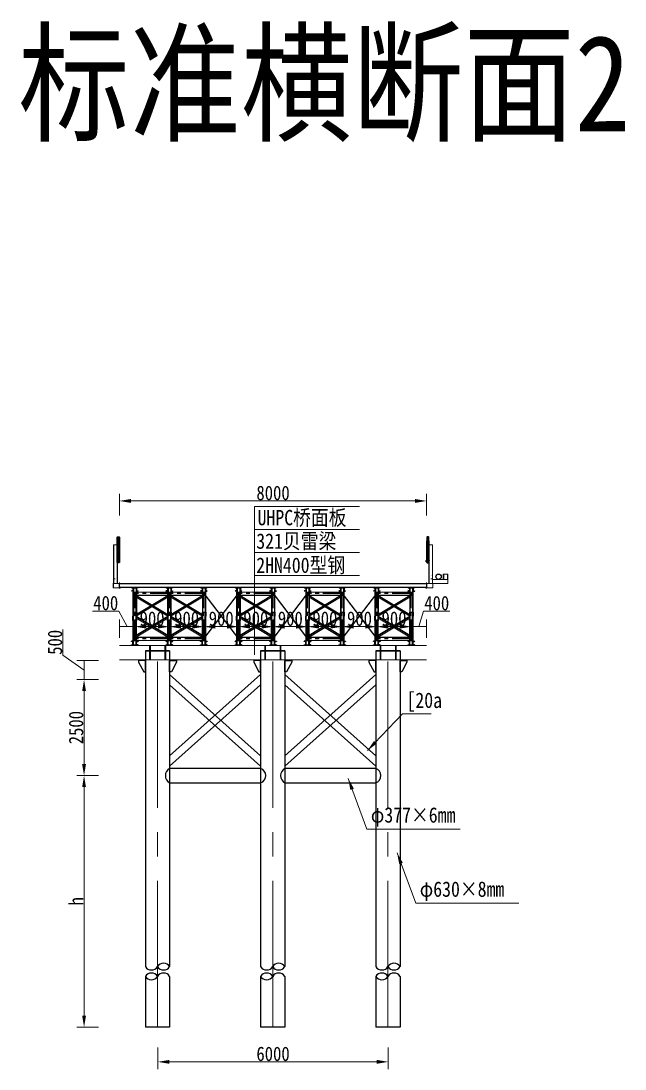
# Model space of a CAD drawing. Header units: millimetres. Extents: x -724662 to -98163, y -2532159 to 119496.
# Drawn here: x -104484.2 to -104326.9, y 114784.7 to 115057.7 of the extents above; entities that cross this region are included whole.
import ezdxf

# ---------------------------------------------------------------- set-up
doc = ezdxf.new("R2010")
doc.units = ezdxf.units.MM
doc.header["$LTSCALE"] = 20
for name, pattern in [('CENTER', [2, 1.25, -0.25, 0.25, -0.25]), ('CENTER2', [28.575, 19.05, -3.175, 3.175, -3.175]), ('DASHED', [19.05, 12.7, -6.35])]:
    doc.linetypes.add(name, pattern=pattern)
doc.layers.get('0').update_dxf_attribs({"lineweight": 25})
for name, color, linetype, lineweight in [('6标注线', 3, 'Continuous', 13), ('中心线', 3, 'CENTER2', 13), ('文本', 7, 'Continuous', 13), ('标注', 1, 'Continuous', 13), ('栈桥', 4, 'Continuous', 25), ('粗实线', 7, 'Continuous', 25), ('粗实线层', 7, 'Continuous', 35), ('细实线', 1, 'Continuous', 13), ('虚线', 6, 'DASHED', 15)]:
    doc.layers.add(name, color=color, linetype=linetype, lineweight=lineweight)
for name, color, linetype in [('中线轴线', 2, 'CENTER'), ('点划线', 6, 'CENTER'), ('钢构CAD-H形钢', 152, 'Continuous'), ('钢构CAD-工字钢', 6, 'Continuous')]:
    doc.layers.add(name, color=color, linetype=linetype)
doc.styles.get("Standard").update_dxf_attribs({"font": 'simsun.ttf', "width": 0.85})
doc.dimstyles.new('100-1.5', dxfattribs={"dimscale": 1.5, "dimtxt": 2.5, "dimasz": 2, "dimexe": 1.25, "dimexo": 1.25, "dimgap": 0.125, "dimtad": 1, "dimdec": 0, "dimlfac": 100, "dimdsep": 46, "dimtxsty": 'Standard', "dimcen": 0.001, "dimclrd": 256, "dimclre": 256, "dimclrt": 7, "dimadec": 4, "dimazin": 2, "dimtfac": 1, "dimtdec": 0, "dimtmove": 1, "dimatfit": 2, "dimfxlon": 1, "dimlwd": -1, "dimlwe": -1, "dimarcsym": 0})

# ---------------------------------------------------------------- blocks, each defined once
blk = doc.blocks.new('贝雷梁侧面')
at = {"layer": '粗实线', "ltscale": 0.05}
for p, q in [((-528, 8040), (-240, 8040)), ((-528, 8040), (-528, 8040)), ((-240, 7440), (-528, 7440)), ((-528, 7440), (-528, 7440)), ((-480, 7992), (-336, 7992)), ((-336, 7488), (-480, 7488)), ((-288, 7944), (-288, 7536)), ((-240, 8040), (-240, 7440)), ((240, 7980), (-240, 7980)), ((-240, 7440), (-240, 3540)), ((-204, 7980), (-204, 3540)), ((204, 7320), (-204, 7320)), ((204, 6840), (-204, 6840)), ((204, 7980), (204, 3540)), ((528, 8040), (240, 8040)), ((240, 8040), (240, 7440)), ((528, 8040), (240, 8040)), ((240, 7440), (528, 7440)), ((240, 7440), (240, 3540)), ((288, 7944), (288, 7536)), ((480, 7992), (336, 7992)), ((480, 7992), (336, 7992)), ((336, 7488), (480, 7488)), ((528, 8040), (528, 8040)), ((528, 8040), (528, 8040)), ((528, 7440), (528, 7440)), ((-300, 4200), (-300, 3540)), ((-240, 4200), (-300, 4200)), ((-300, 2880), (-300, 3540)), ((-240, -360), (-240, 3540)), ((204, 4200), (-204, 4200)), ((-204, -900), (-204, 3540)), ((204, -900), (204, 3540)), ((300, 4200), (240, 4200)), ((240, -360), (240, 3540)), ((300, 4200), (300, 3540)), ((300, 2880), (300, 3540)), ((-240, 2880), (-300, 2880)), ((204, 2880), (-204, 2880)), ((300, 2880), (240, 2880)), ((204, 180), (-204, 180)), ((-240, -360), (-528, -360)), ((-528, -360), (-528, -360)), ((528, -960), (-528, -960)), ((-528, -960), (-240, -960)), ((-528, -960), (-528, -960)), ((528, -960), (-528, -960)), ((-528, -960), (-240, -960)), ((-528, -960), (-528, -960)), ((-336, -408), (-480, -408)), ((-480, -912), (-336, -912)), ((-480, -912), (-336, -912)), ((-288, -864), (-288, -456)), ((-240, -960), (-240, -360)), ((240, -900), (-240, -900)), ((240, -900), (-240, -900)), ((204, -240), (-204, -240)), ((240, -360), (528, -360)), ((240, -960), (240, -360)), ((288, -864), (288, -456)), ((336, -408), (480, -408)), ((480, -912), (336, -912)), ((480, -912), (336, -912)), ((528, -360), (528, -360)), ((528, -960), (528, -960)), ((528, -960), (528, -960))]:
    blk.add_line(p, q, dxfattribs=at)
for centre in [(0, 7080), (0, 0)]:
    blk.add_circle(centre, 120, dxfattribs=at)
for centre, start, end in [((-480, 8040), 180, 270), ((-480, 7440), 90, 180), ((-336, 7944), 0, 90), ((-336, 7536), 270, 0), ((336, 7944), 90, 180), ((336, 7944), 90, 180), ((336, 7536), 180, 270), ((480, 8040), 270, 0), ((480, 8040), 270, 0), ((480, 7440), 0, 90), ((-480, -360), 180, 270), ((-480, -960), 90, 180), ((-480, -960), 90, 180), ((-336, -456), 0, 90), ((-336, -864), 270, 0), ((-336, -864), 270, 0), ((336, -456), 90, 180), ((336, -864), 180, 270), ((336, -864), 180, 270), ((480, -360), 270, 0), ((480, -960), 0, 90), ((480, -960), 0, 90)]:
    blk.add_arc(centre, 48, start, end, dxfattribs=at)
blk = doc.blocks.new('*U847')
at = {"layer": '点划线', "xscale": -0.001666666663368233, "yscale": 0.001666666663368233, "zscale": 0.001666666663368233}
blk.add_blockref('贝雷梁侧面', (0, -5.9), dxfattribs=at)
blk = doc.blocks.new('*U846')
at = {"color": 0, "linetype": 'ByBlock', "lineweight": -2, "transparency": 16777216}
for p in [(0, 0), (9, 0), (18, 0), (27, 0), (36, 0), (45, 0), (54, 0), (63, 0), (72, 0)]:
    blk.add_blockref('*U847', p, dxfattribs=at)
blk = doc.blocks.new('90花架')
at = {"layer": '中线轴线', "color": 3, "ltscale": 2}
for p, q in [((91345.5, 13597.7), (91435.5, 13597.7)), ((91345.5, 13479.7), (91345.5, 13597.7)), ((91435.5, 13479.7), (91435.5, 13597.7)), ((91345.5, 13479.7), (91435.5, 13479.7))]:
    blk.add_line(p, q, dxfattribs=at)
at = {"layer": '细实线'}
blk.add_line((91440.5, 13601.7), (91340.5, 13601.7), dxfattribs=at)
at = {"layer": '细实线', "color": 0}
for p, q in [((91440.5, 13601.7), (91340.5, 13601.7)), ((91340.5, 13592.7), (91340.5, 13601.7)), ((91440.5, 13593.7), (91340.5, 13593.7)), ((91440.5, 13592.7), (91340.5, 13592.7)), ((91340.5, 13484.7), (91340.5, 13592.7)), ((91348.5, 13484.7), (91348.5, 13592.7)), ((91349.5, 13543.7), (91431.5, 13592.7)), ((91349.5, 13484.7), (91349.5, 13592.7)), ((91431.5, 13543.7), (91349.5, 13592.7)), ((91431.5, 13484.7), (91431.5, 13592.7)), ((91432.5, 13484.7), (91432.5, 13592.7)), ((91440.5, 13592.7), (91440.5, 13601.7)), ((91440.5, 13484.7), (91440.5, 13592.7)), ((91349.5, 13540.4), (91431.5, 13589.7)), ((91431.5, 13540.4), (91349.5, 13589.7)), ((91349.5, 13538.7), (91431.5, 13588.1)), ((91431.5, 13538.7), (91349.5, 13588.1)), ((91349.5, 13538.7), (91431.5, 13489.4)), ((91431.5, 13538.7), (91349.5, 13489.4)), ((91349.5, 13537.1), (91431.5, 13487.7)), ((91431.5, 13537.1), (91349.5, 13487.7)), ((91349.5, 13533.7), (91431.5, 13484.7)), ((91431.5, 13533.7), (91349.5, 13484.7)), ((91440.5, 13484.7), (91340.5, 13484.7)), ((91340.5, 13475.7), (91340.5, 13484.7)), ((91440.5, 13483.7), (91340.5, 13483.7)), ((91440.5, 13475.7), (91440.5, 13484.7)), ((91440.5, 13475.7), (91340.5, 13475.7))]:
    blk.add_line(p, q, dxfattribs=at)
at = {"layer": '细实线', "color": 0, "extrusion": (0, 0, -1)}
for centre in [(91345.5, 13597.7), (91435.5, 13597.7), (91345.5, 13479.7), (91435.5, 13479.7)]:
    blk.add_ellipse(centre, major_axis=(-1.41, 1.41), ratio=1, start_param=5.497787, end_param=11.780972, dxfattribs=at)
blk = doc.blocks.new('*D848')
at = {"layer": 'Defpoints', "color": 0, "transparency": 16777216}
for p in [(-104458.69, 114891.16), (-104467.81, 114886.16), (-104444.59, 114886.16)]:
    blk.add_point(p, dxfattribs=at)
at = {"layer": '标注', "transparency": 16777216}
for p, q in [((-104473.31, 114892.51), (-104473.31, 114899.22)), ((-104467.81, 114888.66), (-104473.31, 114892.51)), ((-104464.06, 114891.16), (-104469.69, 114891.16)), ((-104467.81, 114891.16), (-104467.81, 114886.16)), ((-104467.81, 114891.16), (-104467.81, 114886.16))]:
    blk.add_line(p, q, dxfattribs=at)
at = {"layer": '标注', "linetype": 'ByBlock', "transparency": 16777216}
blk.add_line((-104464.06, 114886.16), (-104469.69, 114886.16), dxfattribs=at)
at = {"layer": '标注', "color": 7, "transparency": 16777216, "insert": (-104475.38, 114895.87), "char_height": 3.75, "attachment_point": 5, "rotation": 90}
blk.add_mtext('500', dxfattribs=at)
blk = doc.blocks.new('*D849')
at = {"layer": 'Defpoints', "color": 0, "transparency": 16777216}
for p in [(-104444.59, 114886.16), (-104467.81, 114861.16), (-104444.59, 114861.16)]:
    blk.add_point(p, dxfattribs=at)
at = {"layer": '标注', "transparency": 16777216}
for p, q in [((-104464.06, 114886.16), (-104469.69, 114886.16)), ((-104467.81, 114883.16), (-104467.81, 114864.16))]:
    blk.add_line(p, q, dxfattribs=at)
at = {"layer": '标注', "linetype": 'ByBlock', "transparency": 16777216}
blk.add_line((-104464.06, 114861.16), (-104469.69, 114861.16), dxfattribs=at)
at = {"layer": '标注', "transparency": 16777216}
for points in [[(-104468.31, 114883.16), (-104467.31, 114883.16), (-104467.81, 114886.16)], [(-104468.31, 114864.16), (-104467.31, 114864.16), (-104467.81, 114861.16)]]:
    blk.add_solid(points, dxfattribs=at)
at = {"layer": '标注', "color": 7, "transparency": 16777216, "insert": (-104469.88, 114873.66), "char_height": 3.75, "attachment_point": 5, "rotation": 90}
blk.add_mtext('2500', dxfattribs=at)
blk = doc.blocks.new('*D850')
at = {"layer": 'Defpoints', "color": 0, "transparency": 16777216}
for p in [(-104444.59, 114861.16), (-104467.81, 114795.66), (-104444.59, 114795.66)]:
    blk.add_point(p, dxfattribs=at)
at = {"layer": '标注', "transparency": 16777216}
for p, q in [((-104464.06, 114861.16), (-104469.69, 114861.16)), ((-104467.81, 114858.16), (-104467.81, 114798.66))]:
    blk.add_line(p, q, dxfattribs=at)
at = {"layer": '标注', "linetype": 'ByBlock', "transparency": 16777216}
blk.add_line((-104464.06, 114795.66), (-104469.69, 114795.66), dxfattribs=at)
at = {"layer": '标注', "transparency": 16777216}
for points in [[(-104468.31, 114858.16), (-104467.31, 114858.16), (-104467.81, 114861.16)], [(-104468.31, 114798.66), (-104467.31, 114798.66), (-104467.81, 114795.66)]]:
    blk.add_solid(points, dxfattribs=at)
at = {"layer": '标注', "color": 7, "transparency": 16777216, "insert": (-104469.88, 114828.41), "char_height": 3.75, "attachment_point": 5, "rotation": 90}
blk.add_mtext('h', dxfattribs=at)
blk = doc.blocks.new('*D851')
at = {"layer": 'Defpoints', "color": 0, "transparency": 16777216}
for p in [(-104448.6, 114794.06), (-104388.6, 114794.06), (-104388.6, 114786.62)]:
    blk.add_point(p, dxfattribs=at)
at = {"layer": '标注', "transparency": 16777216}
for p, q in [((-104448.6, 114790.37), (-104448.6, 114784.75)), ((-104445.6, 114786.62), (-104391.6, 114786.62))]:
    blk.add_line(p, q, dxfattribs=at)
at = {"layer": '标注', "linetype": 'ByBlock', "transparency": 16777216}
blk.add_line((-104388.6, 114790.37), (-104388.6, 114784.75), dxfattribs=at)
at = {"layer": '标注', "transparency": 16777216}
for points in [[(-104445.6, 114787.12), (-104445.6, 114786.12), (-104448.6, 114786.62)], [(-104391.6, 114787.12), (-104391.6, 114786.12), (-104388.6, 114786.62)]]:
    blk.add_solid(points, dxfattribs=at)
at = {"layer": '标注', "color": 7, "transparency": 16777216, "insert": (-104418.6, 114788.69), "char_height": 3.75, "attachment_point": 5}
blk.add_mtext('6000', dxfattribs=at)
blk = doc.blocks.new('*D852')
at = {"layer": 'Defpoints', "color": 0, "transparency": 16777216}
for p in [(-104378.6, 114932.69), (-104458.6, 114911.16), (-104378.6, 114911.16)]:
    blk.add_point(p, dxfattribs=at)
at = {"layer": '标注', "transparency": 16777216}
for p, q in [((-104458.6, 114928.94), (-104458.6, 114934.56)), ((-104455.6, 114932.69), (-104381.6, 114932.69))]:
    blk.add_line(p, q, dxfattribs=at)
at = {"layer": '标注', "linetype": 'ByBlock', "transparency": 16777216}
blk.add_line((-104378.6, 114928.94), (-104378.6, 114934.56), dxfattribs=at)
at = {"layer": '标注', "transparency": 16777216}
for points in [[(-104455.6, 114933.19), (-104455.6, 114932.19), (-104458.6, 114932.69)], [(-104381.6, 114933.19), (-104381.6, 114932.19), (-104378.6, 114932.69)]]:
    blk.add_solid(points, dxfattribs=at)
at = {"layer": '标注', "color": 7, "transparency": 16777216, "insert": (-104418.6, 114934.75), "char_height": 3.75, "attachment_point": 5}
blk.add_mtext('8000', dxfattribs=at)
blk = doc.blocks.new('A$Ca5bab6b4')
at = {"layer": '粗实线层'}
for p, q in [((5, 644), (0, 494)), ((5, 656), (5, 644)), ((41, 660), (9, 660)), ((45, 644), (45, 656)), ((50, 494), (45, 644)), ((0, 494), (0, 6)), ((50, 6), (50, 494)), ((6, 0), (44, 0))]:
    blk.add_line(p, q, dxfattribs=at)
for centre in [(25, 610), (25, 370), (25, 80)]:
    blk.add_circle(centre, 5.5, dxfattribs=at)
for centre, radius, start, end in [((9, 656), 4, 90, 180), ((41, 656), 4, 0, 90), ((6, 6), 6, 180, 270), ((5, 5), 5, 180, 270), ((44, 6), 6, 270, 0), ((45, 5), 5, 270, 0)]:
    blk.add_arc(centre, radius, start, end, dxfattribs=at)
at = {"layer": '虚线'}
for p, q in [((7, 644), (7, 656)), ((9, 658), (41, 658)), ((41, 642), (9, 642)), ((41, 640), (9, 640)), ((10, 450), (10, 640)), ((40, 640), (40, 450)), ((43, 656), (43, 644)), ((2, 405), (2, 445)), ((5, 450), (45, 450)), ((5, 447), (45, 447)), ((45, 402), (5, 402)), ((45, 400), (5, 400)), ((10, 50), (10, 400)), ((40, 400), (40, 50)), ((47, 445), (47, 405)), ((0, 5), (0, 6)), ((2, 5), (2, 45)), ((5, 50), (45, 50)), ((5, 47), (45, 47)), ((45, 2), (5, 2)), ((47, 45), (47, 5)), ((50, 6), (50, 5)), ((6, 0), (5, 0)), ((45, 0), (44, 0))]:
    blk.add_line(p, q, dxfattribs=at)
for centre, radius, start, end in [((9, 644), 4, 180, 270), ((9, 656), 2, 90, 180), ((9, 644), 2, 180, 270), ((41, 656), 2, 0, 90), ((41, 644), 2, 270, 0), ((41, 644), 4, 270, 0), ((5, 445), 5, 90, 180), ((5, 405), 5, 180, 270), ((5, 445), 2.5, 90, 180), ((5, 405), 2.5, 180, 270), ((45, 445), 5, 0, 90), ((45, 445), 2.5, 0, 90), ((45, 405), 5, 270, 0), ((45, 405), 2.5, 270, 0), ((5, 45), 5, 90, 180), ((5, 45), 2.5, 90, 180), ((5, 5), 2.5, 180, 270), ((45, 45), 5, 0, 90), ((45, 45), 2.5, 0, 90), ((45, 5), 2.5, 270, 0)]:
    blk.add_arc(centre, radius, start, end, dxfattribs=at)
blk = doc.blocks.new('A$C3fd06f41')
at = {"layer": '粗实线层'}
for p, q in [((0, 80), (0, 40)), ((6, 80), (0, 80)), ((6, 40), (0, 40)), ((6, 80), (6, 40)), ((6, 40), (6, 34)), ((6, 40), (50, 40)), ((6, 34), (50, 34)), ((50, 40), (50, 34)), ((56, 34), (50, 34)), ((50, 34), (50, 0)), ((56, 0), (50, 0)), ((56, 34), (56, 0))]:
    blk.add_line(p, q, dxfattribs=at)
for centre, radius, start, end in [((6, 40), 6.1, 180, 270), ((6, 40), 0.1, 180, 270), ((50, 34), 6.1, 0, 90), ((50, 34), 0.1, 0, 90)]:
    blk.add_arc(centre, radius, start, end, dxfattribs=at)
at = {"layer": '虚线'}
for p, q in [((6, 40), (0, 40)), ((6, 40), (6, 34)), ((50, 40), (50, 34)), ((56, 34), (50, 34)), ((56, 23), (50, 23)), ((50, 11), (56, 11))]:
    blk.add_line(p, q, dxfattribs=at)
blk = doc.blocks.new('uhpc护栏')
at = {"layer": '标注'}
for p, q in [((-43136.38, 136691.41), (-43136.32, 136691.41)), ((-43136.38, 136691.04), (-43136.38, 136691.41)), ((-43136.32, 136691.04), (-43136.32, 136691.41)), ((-43135.8, 136691.61), (-43135.8, 136691.55)), ((-43135.8, 136691.61), (-43134.8, 136691.61)), ((-43135.8, 136691.55), (-43134.8, 136691.55)), ((-43135.8, 136691.55), (-43135.8, 136681.55)), ((-43135.8, 136691.55), (-43135.78, 136691.55)), ((-43135.78, 136691.55), (-43135.78, 136681.55)), ((-43135.74, 136691.55), (-43135.74, 136681.55)), ((-43134.85, 136691.55), (-43134.85, 136683.68)), ((-43134.82, 136691.55), (-43134.82, 136683.68)), ((-43134.82, 136691.55), (-43134.8, 136691.55)), ((-43134.8, 136691.61), (-43134.8, 136691.55)), ((-43134.8, 136691.55), (-43134.8, 136683.68)), ((-43135.8, 136691.01), (-43136.29, 136691.01)), ((-43135.8, 136690.95), (-43136.29, 136690.95)), ((-43136.2, 136690.95), (-43135.8, 136690.55)), ((-43135.73, 136687.8), (-43135.8, 136687.8)), ((-43135.8, 136687.68), (-43135.73, 136687.68)), ((-43135.73, 136683.25), (-43135.8, 136683.25)), ((-43135.8, 136683.13), (-43135.73, 136683.13)), ((-43134.89, 136683.55), (-43134.89, 136683.68)), ((-43134.89, 136683.68), (-43134.85, 136683.68)), ((-43134.85, 136683.55), (-43134.89, 136683.55)), ((-43134.85, 136683.68), (-43134.82, 136683.68)), ((-43134.85, 136683.55), (-43134.85, 136681.55)), ((-43134.82, 136683.55), (-43134.85, 136683.55)), ((-43134.82, 136683.68), (-43134.8, 136683.68)), ((-43134.82, 136683.55), (-43134.82, 136681.55)), ((-43134.82, 136683.55), (-43134.8, 136683.55)), ((-43134.8, 136683.55), (-43134.8, 136683.68)), ((-43134.8, 136683.55), (-43134.8, 136681.55)), ((-43136.75, 136681.47), (-43136.75, 136681.55)), ((-43136.75, 136681.55), (-43136.65, 136681.55)), ((-43136.65, 136681.47), (-43136.75, 136681.47)), ((-43136.75, 136680.35), (-43136.75, 136680.41)), ((-43136.75, 136680.41), (-43136.65, 136680.41)), ((-43136.65, 136680.35), (-43136.75, 136680.35)), ((-43136.65, 136681.55), (-43136.65, 136681.47)), ((-43134.7, 136681.55), (-43136.65, 136681.55)), ((-43136.65, 136681.47), (-43136.65, 136681.55)), ((-43136.65, 136681.47), (-43134.7, 136681.47)), ((-43136.65, 136680.41), (-43136.65, 136680.35)), ((-43134.78, 136680.41), (-43136.65, 136680.41)), ((-43136.65, 136680.35), (-43136.65, 136680.41)), ((-43134.78, 136680.35), (-43136.65, 136680.35)), ((-43136.45, 136681.55), (-43136.45, 136681.47)), ((-43136.45, 136681.55), (-43136.25, 136681.55)), ((-43136.45, 136680.41), (-43136.45, 136680.35)), ((-43136.35, 136681.78), (-43136.35, 136680.18)), ((-43136.25, 136681.47), (-43136.25, 136681.55)), ((-43136.25, 136680.35), (-43136.25, 136680.41)), ((-43135.73, 136682.05), (-43135.8, 136682.05)), ((-43135.8, 136681.93), (-43135.73, 136681.93)), ((-43135.26, 136682.69), (-43135.26, 136682.75)), ((-43135.26, 136682.75), (-43134.85, 136682.75)), ((-43135.26, 136682.69), (-43134.85, 136682.69)), ((-43134.96, 136682.69), (-43134.96, 136682.75)), ((-43134.89, 136682.69), (-43134.89, 136682.75)), ((-43134.85, 136682.69), (-43134.85, 136682.75)), ((-43134.76, 136681.47), (-43134.7, 136681.47)), ((-43134.76, 136681.47), (-43134.76, 136680.43)), ((-43134.7, 136681.47), (-43134.7, 136681.55)), ((-43134.7, 136681.55), (-43134.6, 136681.55)), ((-43134.7, 136681.55), (-43134.7, 136681.47)), ((-43134.6, 136681.47), (-43134.7, 136681.47)), ((-43134.7, 136681.47), (-43134.7, 136680.43)), ((-43134.6, 136681.55), (-43134.6, 136681.47))]:
    blk.add_line(p, q, dxfattribs=at)
for centre, radius, start, end in [((-43136.29, 136691.04), 0.09, 180, 270), ((-43136.29, 136691.04), 0.03, 180, 270), ((-43134.78, 136680.43), 0.08, 270, 0), ((-43134.78, 136680.43), 0.02, 270, 0)]:
    blk.add_arc(centre, radius, start, end, dxfattribs=at)
for centre in [(-43135.73, 136687.74), (-43135.73, 136683.19), (-43135.73, 136681.99)]:
    blk.add_ellipse(centre, major_axis=(0, 0.06), ratio=0.166679, dxfattribs=at)
at = {"layer": '标注', "xscale": 0.01, "yscale": 0.01, "zscale": 0.01}
blk.add_blockref('A$Ca5bab6b4', (-43136.3, 136687.01), dxfattribs=at)
at = {"layer": '标注', "xscale": -0.01, "yscale": 0.01, "zscale": 0.01, "rotation": 180}
blk.add_blockref('A$C3fd06f41', (-43136.36, 136687.91), dxfattribs=at)
blk = doc.blocks.new('*D853')
at = {"layer": 'Defpoints', "color": 0, "transparency": 16777216}
for p in [(-104454.6, 114899.95), (-104458.6, 114895.16), (-104454.6, 114895.16)]:
    blk.add_point(p, dxfattribs=at)
at = {"layer": '标注', "transparency": 16777216}
for p, q in [((-104458.76, 114904.02), (-104465.58, 114904.02)), ((-104456.6, 114899.95), (-104458.76, 114904.02)), ((-104458.6, 114897.03), (-104458.6, 114901.83)), ((-104458.6, 114899.95), (-104454.6, 114899.95)), ((-104458.6, 114899.95), (-104454.6, 114899.95))]:
    blk.add_line(p, q, dxfattribs=at)
at = {"layer": '标注', "linetype": 'ByBlock', "transparency": 16777216}
blk.add_line((-104454.6, 114897.03), (-104454.6, 114901.83), dxfattribs=at)
at = {"layer": '标注', "color": 7, "transparency": 16777216, "insert": (-104462.17, 114906.08), "char_height": 3.75, "attachment_point": 5}
blk.add_mtext('400', dxfattribs=at)
blk = doc.blocks.new('*D854')
at = {"layer": 'Defpoints', "color": 0, "transparency": 16777216}
for p in [(-104445.6, 114899.95), (-104454.6, 114895.16), (-104445.6, 114895.16)]:
    blk.add_point(p, dxfattribs=at)
at = {"layer": '标注', "transparency": 16777216}
for p, q in [((-104454.6, 114897.03), (-104454.6, 114901.83)), ((-104451.6, 114899.95), (-104448.6, 114899.95))]:
    blk.add_line(p, q, dxfattribs=at)
at = {"layer": '标注', "linetype": 'ByBlock', "transparency": 16777216}
blk.add_line((-104445.6, 114897.03), (-104445.6, 114901.83), dxfattribs=at)
at = {"layer": '标注', "transparency": 16777216}
for points in [[(-104451.6, 114900.45), (-104451.6, 114899.45), (-104454.6, 114899.95)], [(-104448.6, 114900.45), (-104448.6, 114899.45), (-104445.6, 114899.95)]]:
    blk.add_solid(points, dxfattribs=at)
at = {"layer": '标注', "color": 7, "transparency": 16777216, "insert": (-104450.1, 114902.02), "char_height": 3.75, "attachment_point": 5}
blk.add_mtext('900', dxfattribs=at)
blk = doc.blocks.new('*D855')
at = {"layer": 'Defpoints', "color": 0, "transparency": 16777216}
for p in [(-104436.6, 114899.95), (-104445.6, 114895.16), (-104436.6, 114895.16)]:
    blk.add_point(p, dxfattribs=at)
at = {"layer": '标注', "transparency": 16777216}
for p, q in [((-104445.6, 114897.03), (-104445.6, 114901.83)), ((-104442.6, 114899.95), (-104439.6, 114899.95))]:
    blk.add_line(p, q, dxfattribs=at)
at = {"layer": '标注', "linetype": 'ByBlock', "transparency": 16777216}
blk.add_line((-104436.6, 114897.03), (-104436.6, 114901.83), dxfattribs=at)
at = {"layer": '标注', "transparency": 16777216}
for points in [[(-104442.6, 114900.45), (-104442.6, 114899.45), (-104445.6, 114899.95)], [(-104439.6, 114900.45), (-104439.6, 114899.45), (-104436.6, 114899.95)]]:
    blk.add_solid(points, dxfattribs=at)
at = {"layer": '标注', "color": 7, "transparency": 16777216, "insert": (-104441.1, 114902.02), "char_height": 3.75, "attachment_point": 5}
blk.add_mtext('900', dxfattribs=at)
blk = doc.blocks.new('*D856')
at = {"layer": 'Defpoints', "color": 0, "transparency": 16777216}
for p in [(-104427.6, 114899.95), (-104436.6, 114895.16), (-104427.6, 114895.16)]:
    blk.add_point(p, dxfattribs=at)
at = {"layer": '标注', "transparency": 16777216}
for p, q in [((-104436.6, 114897.03), (-104436.6, 114901.83)), ((-104433.6, 114899.95), (-104430.6, 114899.95))]:
    blk.add_line(p, q, dxfattribs=at)
at = {"layer": '标注', "linetype": 'ByBlock', "transparency": 16777216}
blk.add_line((-104427.6, 114897.03), (-104427.6, 114901.83), dxfattribs=at)
at = {"layer": '标注', "transparency": 16777216}
for points in [[(-104433.6, 114900.45), (-104433.6, 114899.45), (-104436.6, 114899.95)], [(-104430.6, 114900.45), (-104430.6, 114899.45), (-104427.6, 114899.95)]]:
    blk.add_solid(points, dxfattribs=at)
at = {"layer": '标注', "color": 7, "transparency": 16777216, "insert": (-104432.1, 114902.02), "char_height": 3.75, "attachment_point": 5}
blk.add_mtext('900', dxfattribs=at)
blk = doc.blocks.new('*D857')
at = {"layer": 'Defpoints', "color": 0, "transparency": 16777216}
for p in [(-104418.6, 114899.95), (-104427.6, 114895.16), (-104418.6, 114895.16)]:
    blk.add_point(p, dxfattribs=at)
at = {"layer": '标注', "transparency": 16777216}
for p, q in [((-104427.6, 114897.03), (-104427.6, 114901.83)), ((-104424.6, 114899.95), (-104421.6, 114899.95))]:
    blk.add_line(p, q, dxfattribs=at)
at = {"layer": '标注', "linetype": 'ByBlock', "transparency": 16777216}
blk.add_line((-104418.6, 114897.03), (-104418.6, 114901.83), dxfattribs=at)
at = {"layer": '标注', "transparency": 16777216}
for points in [[(-104424.6, 114900.45), (-104424.6, 114899.45), (-104427.6, 114899.95)], [(-104421.6, 114900.45), (-104421.6, 114899.45), (-104418.6, 114899.95)]]:
    blk.add_solid(points, dxfattribs=at)
at = {"layer": '标注', "color": 7, "transparency": 16777216, "insert": (-104423.1, 114902.02), "char_height": 3.75, "attachment_point": 5}
blk.add_mtext('900', dxfattribs=at)
blk = doc.blocks.new('*D858')
at = {"layer": 'Defpoints', "color": 0, "transparency": 16777216}
for p in [(-104409.6, 114899.95), (-104418.6, 114895.16), (-104409.6, 114895.16)]:
    blk.add_point(p, dxfattribs=at)
at = {"layer": '标注', "transparency": 16777216}
for p, q in [((-104418.6, 114897.03), (-104418.6, 114901.83)), ((-104415.6, 114899.95), (-104412.6, 114899.95))]:
    blk.add_line(p, q, dxfattribs=at)
at = {"layer": '标注', "linetype": 'ByBlock', "transparency": 16777216}
blk.add_line((-104409.6, 114897.03), (-104409.6, 114901.83), dxfattribs=at)
at = {"layer": '标注', "transparency": 16777216}
for points in [[(-104415.6, 114900.45), (-104415.6, 114899.45), (-104418.6, 114899.95)], [(-104412.6, 114900.45), (-104412.6, 114899.45), (-104409.6, 114899.95)]]:
    blk.add_solid(points, dxfattribs=at)
at = {"layer": '标注', "color": 7, "transparency": 16777216, "insert": (-104414.1, 114902.02), "char_height": 3.75, "attachment_point": 5}
blk.add_mtext('900', dxfattribs=at)
blk = doc.blocks.new('*D859')
at = {"layer": 'Defpoints', "color": 0, "transparency": 16777216}
for p in [(-104400.6, 114899.95), (-104409.6, 114895.16), (-104400.6, 114895.16)]:
    blk.add_point(p, dxfattribs=at)
at = {"layer": '标注', "transparency": 16777216}
for p, q in [((-104409.6, 114897.03), (-104409.6, 114901.83)), ((-104406.6, 114899.95), (-104403.6, 114899.95))]:
    blk.add_line(p, q, dxfattribs=at)
at = {"layer": '标注', "linetype": 'ByBlock', "transparency": 16777216}
blk.add_line((-104400.6, 114897.03), (-104400.6, 114901.83), dxfattribs=at)
at = {"layer": '标注', "transparency": 16777216}
for points in [[(-104406.6, 114900.45), (-104406.6, 114899.45), (-104409.6, 114899.95)], [(-104403.6, 114900.45), (-104403.6, 114899.45), (-104400.6, 114899.95)]]:
    blk.add_solid(points, dxfattribs=at)
at = {"layer": '标注', "color": 7, "transparency": 16777216, "insert": (-104405.1, 114902.02), "char_height": 3.75, "attachment_point": 5}
blk.add_mtext('900', dxfattribs=at)
blk = doc.blocks.new('*D860')
at = {"layer": 'Defpoints', "color": 0, "transparency": 16777216}
for p in [(-104391.6, 114899.95), (-104400.6, 114895.16), (-104391.6, 114895.16)]:
    blk.add_point(p, dxfattribs=at)
at = {"layer": '标注', "transparency": 16777216}
for p, q in [((-104400.6, 114897.03), (-104400.6, 114901.83)), ((-104397.6, 114899.95), (-104394.6, 114899.95))]:
    blk.add_line(p, q, dxfattribs=at)
at = {"layer": '标注', "linetype": 'ByBlock', "transparency": 16777216}
blk.add_line((-104391.6, 114897.03), (-104391.6, 114901.83), dxfattribs=at)
at = {"layer": '标注', "transparency": 16777216}
for points in [[(-104397.6, 114900.45), (-104397.6, 114899.45), (-104400.6, 114899.95)], [(-104394.6, 114900.45), (-104394.6, 114899.45), (-104391.6, 114899.95)]]:
    blk.add_solid(points, dxfattribs=at)
at = {"layer": '标注', "color": 7, "transparency": 16777216, "insert": (-104396.1, 114902.02), "char_height": 3.75, "attachment_point": 5}
blk.add_mtext('900', dxfattribs=at)
blk = doc.blocks.new('*D861')
at = {"layer": 'Defpoints', "color": 0, "transparency": 16777216}
for p in [(-104382.6, 114899.95), (-104391.6, 114895.16), (-104382.6, 114895.16)]:
    blk.add_point(p, dxfattribs=at)
at = {"layer": '标注', "transparency": 16777216}
for p, q in [((-104391.6, 114897.03), (-104391.6, 114901.83)), ((-104388.6, 114899.95), (-104385.6, 114899.95))]:
    blk.add_line(p, q, dxfattribs=at)
at = {"layer": '标注', "linetype": 'ByBlock', "transparency": 16777216}
blk.add_line((-104382.6, 114897.03), (-104382.6, 114901.83), dxfattribs=at)
at = {"layer": '标注', "transparency": 16777216}
for points in [[(-104388.6, 114900.45), (-104388.6, 114899.45), (-104391.6, 114899.95)], [(-104385.6, 114900.45), (-104385.6, 114899.45), (-104382.6, 114899.95)]]:
    blk.add_solid(points, dxfattribs=at)
at = {"layer": '标注', "color": 7, "transparency": 16777216, "insert": (-104387.1, 114902.02), "char_height": 3.75, "attachment_point": 5}
blk.add_mtext('900', dxfattribs=at)
blk = doc.blocks.new('*D862')
at = {"layer": 'Defpoints', "color": 0, "transparency": 16777216}
for p in [(-104378.6, 114899.95), (-104382.6, 114895.16), (-104378.6, 114895.16)]:
    blk.add_point(p, dxfattribs=at)
at = {"layer": '标注', "transparency": 16777216}
for p, q in [((-104380.6, 114899.95), (-104379.39, 114903.98)), ((-104379.39, 114903.98), (-104372.57, 114903.98)), ((-104382.6, 114897.03), (-104382.6, 114901.83)), ((-104382.6, 114899.95), (-104378.6, 114899.95)), ((-104382.6, 114899.95), (-104378.6, 114899.95))]:
    blk.add_line(p, q, dxfattribs=at)
at = {"layer": '标注', "linetype": 'ByBlock', "transparency": 16777216}
blk.add_line((-104378.6, 114897.03), (-104378.6, 114901.83), dxfattribs=at)
at = {"layer": '标注', "color": 7, "transparency": 16777216, "insert": (-104375.98, 114906.05), "char_height": 3.75, "attachment_point": 5}
blk.add_mtext('400', dxfattribs=at)
blk = doc.blocks.new('φ630钢管')
for p, q in [((-89147.8, 146755.25), (-89154.1, 146755.25)), ((-89154.1, 146755.25), (-89147.8, 146755.25)), ((-89147.8, 146657.25), (-89154.1, 146657.25))]:
    blk.add_line(p, q)
for points in [[(-89154.1, 146755.25), (-89154.1, 146673.01)], [(-89147.8, 146755.25), (-89147.8, 146673.01)], [(-89154.1, 146670.47), (-89154.1, 146657.25)], [(-89147.8, 146670.47), (-89147.8, 146657.25)]]:
    blk.add_lwpolyline(points)
for points in [[(-89154.25, 146752.75), (-89155.9, 146752.75), (-89155.9, 146752.3), (-89154.55, 146749.75), (-89154.1, 146749.75), (-89154.1, 146752.6), (-89154.1, 146752.6)], [(-89147.65, 146752.75), (-89146, 146752.75), (-89146, 146752.3), (-89147.35, 146749.75), (-89147.8, 146749.75), (-89147.8, 146752.6), (-89147.8, 146752.6)]]:
    blk.add_lwpolyline(points, close=True)
at = {"color": 0}
for centre, radius, start, end in [((-89152.53, 146674), 1.86, 212.0329, 327.9671), ((-89149.38, 146671.99), 1.88, 32.9033, 147.0967), ((-89149.38, 146674), 1.86, 212.0329, 327.9671), ((-89152.53, 146669.45), 1.88, 32.9033, 147.0967), ((-89152.53, 146671.45), 1.86, 212.0329, 327.9671), ((-89149.38, 146669.45), 1.88, 32.9033, 147.0967)]:
    blk.add_arc(centre, radius, start, end, dxfattribs=at)
at = {"layer": '中心线', "ltscale": 0.1}
blk.add_line((-89150.95, 146657.25), (-89150.95, 146752.75), dxfattribs=at)

msp = doc.modelspace()

# ---------------------------------------------------------------- linework, layer by layer
for points in [[(-104421.8359, 114859.2732, 0.70567453), (-104421.8359, 114863.0432), (-104445.5359, 114863.0432, 0.58659893), (-104445.5359, 114859.2732)], [(-104391.8359, 114859.2732, 0.70567453), (-104391.8359, 114863.0432), (-104415.5359, 114863.0432, 0.58659893), (-104415.5359, 114859.2732)]]:
    msp.add_lwpolyline(points, format="xyb", close=True)
at = {"layer": '6标注线', "color": 0}
for p, q in [((-104423.4522, 114931.253), (-104396.0823, 114931.253)), ((-104423.4522, 114925.253), (-104396.0823, 114925.253)), ((-104423.4522, 114919.253), (-104396.0823, 114919.253)), ((-104423.4522, 114913.253), (-104396.0823, 114913.253))]:
    msp.add_line(p, q, dxfattribs=at)
at = {"layer": '标注'}
for p, q in [((-104377.0499, 114912.2294), (-104373.0499, 114912.2294)), ((-104377.0499, 114911.2294), (-104373.0499, 114911.2294)), ((-104373.0499, 114913.6217), (-104374.2635, 114913.6217)), ((-104374.2635, 114913.6217), (-104374.2635, 114912.2294)), ((-104374.1027, 114912.2294), (-104374.1027, 114913.6217)), ((-104373.2182, 114912.2294), (-104373.2182, 114913.6217)), ((-104373.0499, 114912.2294), (-104373.0499, 114913.6217)), ((-104373.0499, 114912.2294), (-104373.0499, 114911.2294))]:
    msp.add_line(p, q, dxfattribs=at)
at = {"layer": '标注', "color": 0}
msp.add_lwpolyline([(-104423.4522, 114892.6004), (-104423.4522, 114931.253)], dxfattribs=at)
at = {"layer": '栈桥', "ltscale": 5}
msp.add_circle((-104375.4963, 114912.9549), 0.6829, dxfattribs=at)
at = {"layer": '细实线', "color": 0}
for p, q in [((-104458.5999, 114895.0282), (-104378.5999, 114895.0282)), ((-104458.5999, 114891.2882), (-104378.5999, 114891.2882))]:
    msp.add_line(p, q, dxfattribs=at)
at = {"layer": '钢构CAD-H形钢', "color": 0, "const_width": 0.005}
msp.add_lwpolyline([(-104458.5999, 114891.1582), (-104378.5999, 114891.1582), (-104378.5999, 114895.1582), (-104458.5999, 114895.1582)], close=True, dxfattribs=at)
at = {"layer": '钢构CAD-工字钢', "color": 3}
for p, q in [((-104436.6001, 114908.5584), (-104427.5999, 114896.7584)), ((-104436.5999, 114896.7584), (-104427.6001, 114908.5584)), ((-104418.5999, 114908.5584), (-104409.5999, 114896.7584)), ((-104418.5998, 114896.7584), (-104409.5999, 114908.5584)), ((-104400.6001, 114908.5584), (-104391.6001, 114896.7584)), ((-104400.5999, 114896.7584), (-104391.6001, 114908.5584)), ((-104450.6859, 114895.0282), (-104450.6859, 114891.2882)), ((-104446.6859, 114895.0282), (-104446.6859, 114891.2882)), ((-104420.6859, 114895.0282), (-104420.6859, 114891.2882)), ((-104416.6859, 114895.0282), (-104416.6859, 114891.2882)), ((-104390.6859, 114895.0282), (-104390.6859, 114891.2882)), ((-104386.6859, 114895.0282), (-104386.6859, 114891.2882))]:
    msp.add_line(p, q, dxfattribs=at)
at = {"layer": '钢构CAD-工字钢'}
for p, q in [((-104450.7459, 114895.0282), (-104450.7459, 114891.2882)), ((-104450.6259, 114895.0282), (-104450.6259, 114891.2882)), ((-104446.7459, 114895.0282), (-104446.7459, 114891.2882)), ((-104446.6259, 114895.0282), (-104446.6259, 114891.2882)), ((-104420.7459, 114895.0282), (-104420.7459, 114891.2882)), ((-104420.6259, 114895.0282), (-104420.6259, 114891.2882)), ((-104416.7459, 114895.0282), (-104416.7459, 114891.2882)), ((-104416.6259, 114895.0282), (-104416.6259, 114891.2882)), ((-104390.7459, 114895.0282), (-104390.7459, 114891.2882)), ((-104390.6259, 114895.0282), (-104390.6259, 114891.2882)), ((-104386.7459, 114895.0282), (-104386.7459, 114891.2882)), ((-104386.6259, 114895.0282), (-104386.6259, 114891.2882)), ((-104445.5359, 114866.3042), (-104421.8359, 114887.4998)), ((-104421.8359, 114866.3042), (-104445.5359, 114887.4998)), ((-104391.8359, 114866.3042), (-104415.5359, 114887.4998)), ((-104415.5359, 114866.3042), (-104391.8359, 114887.4998)), ((-104445.5359, 114863.6211), (-104421.8359, 114884.8167)), ((-104421.8359, 114863.6211), (-104445.5359, 114884.8167)), ((-104391.8359, 114863.6211), (-104415.5359, 114884.8167)), ((-104415.5359, 114863.6211), (-104391.8359, 114884.8167))]:
    msp.add_line(p, q, dxfattribs=at)
at = {"layer": '钢构CAD-工字钢', "color": 0}
msp.add_lwpolyline([(-104458.5999, 114910.1582), (-104458.5999, 114911.1582), (-104378.5999, 114911.1582), (-104378.5999, 114910.1582)], close=True, dxfattribs=at)

# ---------------------------------------------------------------- block references
at = {"xscale": -1}
msp.add_blockref('uhpc护栏', (-147594.9482, -21770.32), dxfattribs=at)
msp.add_blockref('uhpc护栏', (-61242.2516, -21770.32))
at = {"color": 1}
msp.add_blockref('*U846', (-104454.5999, 114902.6582), dxfattribs=at)
at = {"xscale": -0.1000000000058208, "yscale": 0.1000000000058208, "zscale": 0.1000000000058208}
for p in [(-95311.0536, 113548.7862), (-95302.0536, 113548.7864), (-95284.0536, 113548.7864), (-95266.0536, 113548.7864), (-95248.0536, 113548.7862)]:
    msp.add_blockref('90花架', p, dxfattribs=at)
at = {"color": 0}
for p in [(-15297.7335, -31861.5885), (-15267.7335, -31861.5885), (-15237.7335, -31861.5885)]:
    msp.add_blockref('φ630钢管', p, dxfattribs=at)

# ---------------------------------------------------------------- texts
at = {"color": 0, "char_height": 4, "attachment_point": 7}
for s, insert in [('UHPC桥面板', (-104422.6352, 114925.8865)), ('321贝雷梁', (-104422.9697, 114919.7987)), ('2HN400型钢', (-104422.9697, 114913.5336))]:
    msp.add_mtext(s, dxfattribs=dict(at, insert=insert))
at = {"color": 7, "char_height": 4, "attachment_point": 7}
for s, insert in [('[20a', (-104383.8536, 114877.8557)), ('φ377×6mm', (-104393.1322, 114847.8316)), ('φ630×8mm', (-104380.4019, 114828.5143))]:
    msp.add_mtext(s, dxfattribs=dict(at, insert=insert))
at = {"layer": '文本', "insert": (-104484.9384, 115053.9701), "char_height": 25, "width": 187.105191, "attachment_point": 1}
msp.add_mtext('标准横断面2', dxfattribs=at)

# ---------------------------------------------------------------- dimensions: what is measured, and where the dimension line sits
at = {"layer": '标注', "color": 3}
for base, p1, p2, picture, middle in [((-104378.5999, 114932.6878), (-104458.5999, 114911.1582), (-104378.5999, 114911.1582), '*D852', (-104418.5999, 114934.7503)), ((-104378.5999, 114899.9527), (-104382.5999, 114895.1582), (-104378.5999, 114895.1582), '*D862', (-104379.2031, 114906.0464)), ((-104445.5999, 114899.9527), (-104454.5999, 114895.1582), (-104445.5999, 114895.1582), '*D854', (-104450.0999, 114902.0152)), ((-104436.5999, 114899.9527), (-104445.5999, 114895.1582), (-104436.5999, 114895.1582), '*D855', (-104441.0999, 114902.0152)), ((-104427.5999, 114899.9527), (-104436.5999, 114895.1582), (-104427.5999, 114895.1582), '*D856', (-104432.0999, 114902.0152)), ((-104418.5999, 114899.9527), (-104427.5999, 114895.1582), (-104418.5999, 114895.1582), '*D857', (-104423.0999, 114902.0152)), ((-104409.5999, 114899.9527), (-104418.5999, 114895.1582), (-104409.5999, 114895.1582), '*D858', (-104414.0999, 114902.0152)), ((-104400.5999, 114899.9527), (-104409.5999, 114895.1582), (-104400.5999, 114895.1582), '*D859', (-104405.0999, 114902.0152)), ((-104391.5999, 114899.9527), (-104400.5999, 114895.1582), (-104391.5999, 114895.1582), '*D860', (-104396.0999, 114902.0152)), ((-104382.5999, 114899.9527), (-104391.5999, 114895.1582), (-104382.5999, 114895.1582), '*D861', (-104387.0999, 114902.0152)), ((-104388.5999, 114786.6228), (-104448.5999, 114794.0582), (-104388.5999, 114794.0582), '*D851', (-104418.5999, 114788.6853))]:
    dim = msp.add_linear_dim(base=base, p1=p1, p2=p2, dimstyle='100-1.5', dxfattribs=at)
    dim.commit()
    dim.dimension.update_dxf_attribs({"geometry": picture, "text_midpoint": middle})
dim = msp.add_linear_dim(base=(-104454.5999, 114899.9527), p1=(-104458.5999, 114895.1582), p2=(-104454.5999, 114895.1582), dimstyle='100-1.5', dxfattribs=at)
dim.commit()
dim.dimension.update_dxf_attribs({"geometry": '*D853', "text_midpoint": (-104458.9488, 114904.0152), "dimtype": 160})
dim = msp.add_linear_dim(base=(-104467.8147, 114886.1582), p1=(-104458.6859, 114891.1582), p2=(-104444.5859, 114886.1582), angle=90, dimstyle='100-1.5', dxfattribs=at)
dim.commit()
dim.dimension.update_dxf_attribs({"geometry": '*D848', "text_midpoint": (-104473.3147, 114892.6961), "dimtype": 160})
dim = msp.add_linear_dim(base=(-104467.8147, 114861.1582), p1=(-104444.5859, 114886.1582), p2=(-104444.5859, 114861.1582), angle=90, dimstyle='100-1.5', dxfattribs=at)
dim.commit()
dim.dimension.update_dxf_attribs({"geometry": '*D849', "text_midpoint": (-104469.8772, 114873.6582)})
dim = msp.add_linear_dim(base=(-104467.8147, 114795.6582), p1=(-104444.5859, 114861.1582), p2=(-104444.5859, 114795.6582), angle=90, text='h', dimstyle='100-1.5', dxfattribs=at)
dim.commit()
dim.dimension.update_dxf_attribs({"geometry": '*D850', "text_midpoint": (-104469.8772, 114828.4082)})

# ---------------------------------------------------------------- leaders
for points in [[(-104394.0209, 114867.6673), (-104384.8937, 114877.2802), (-104377.433, 114877.2802)], [(-104399.0473, 114860.4108), (-104394.1724, 114847.2561), (-104369.9125, 114847.2561)], [(-104386.317, 114841.0935), (-104381.4421, 114827.9388), (-104354.6229, 114827.9388)]]:
    msp.add_leader(points, dimstyle='100-1.5', dxfattribs=at)

doc.saveas('drawing.dxf')
